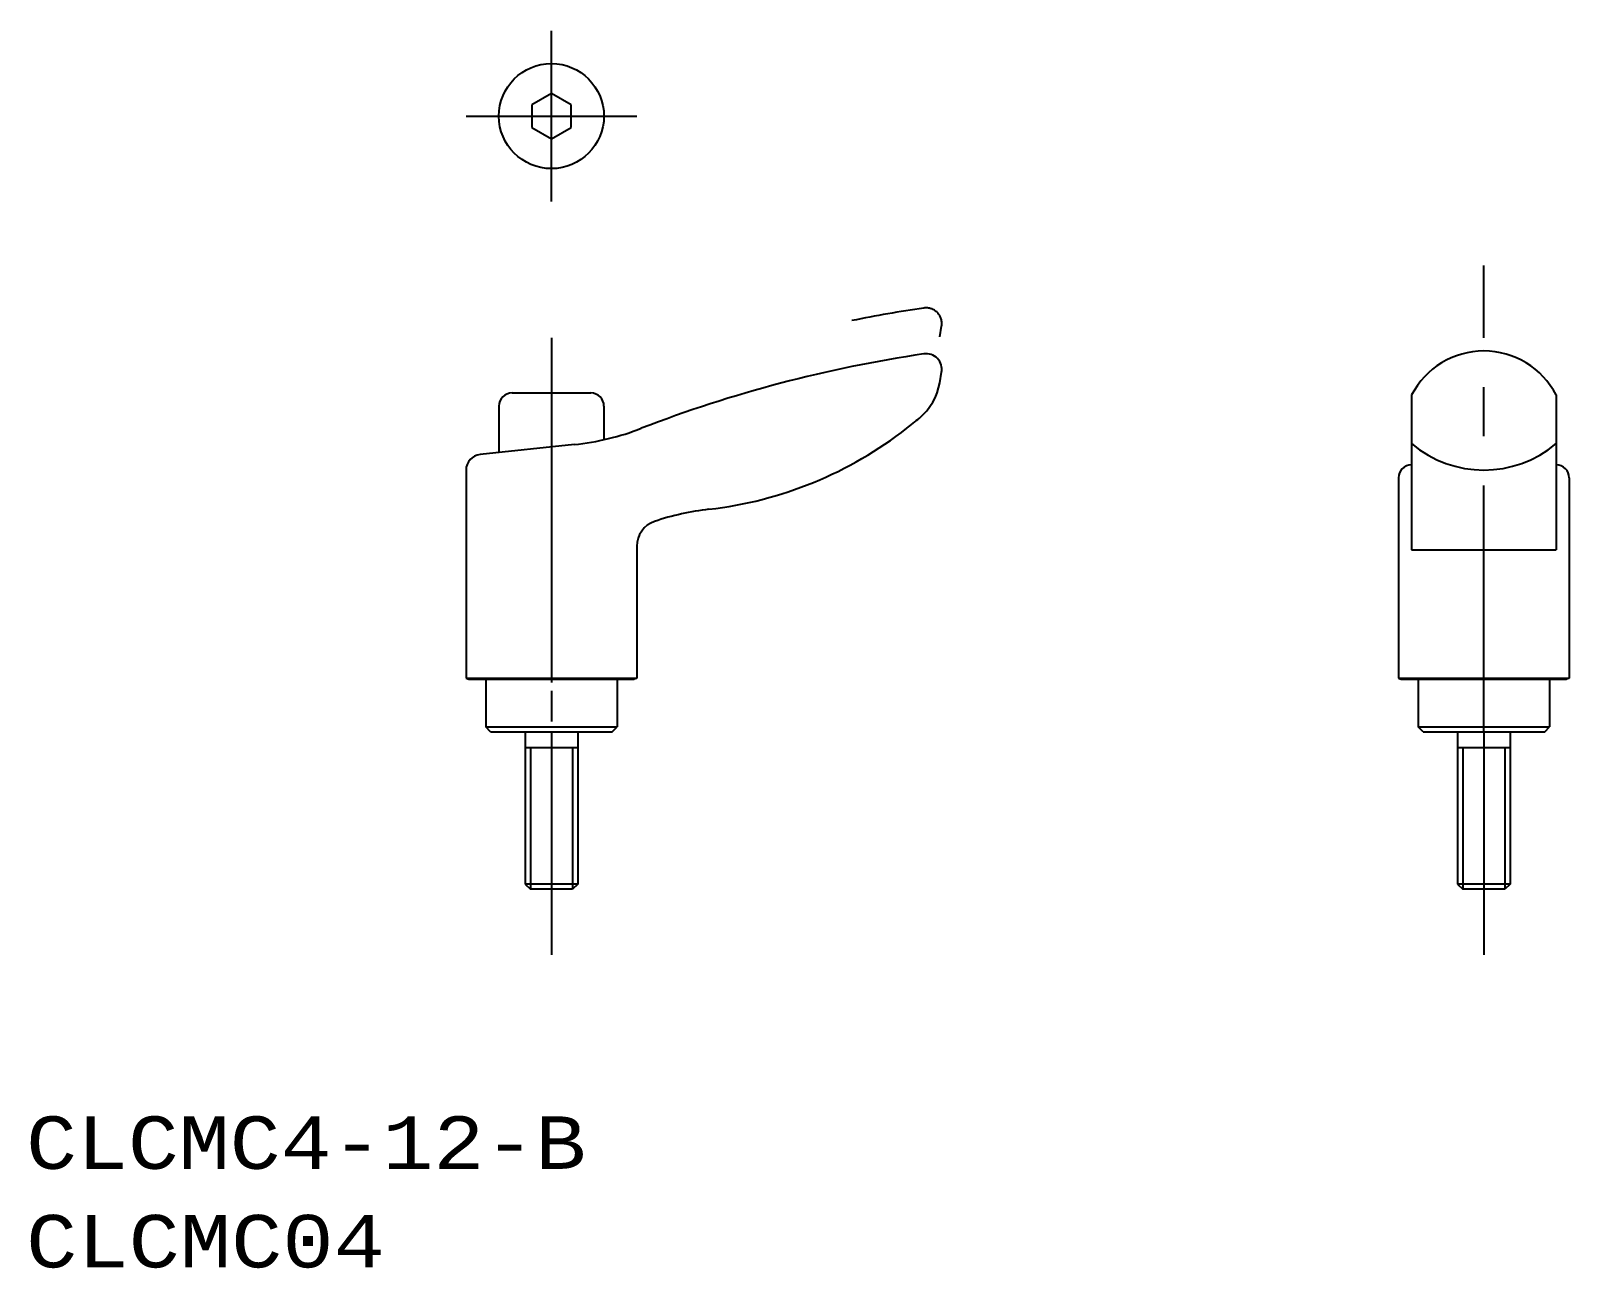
# Model space of a CAD drawing. Extents: x 20 to 138, y 20 to 114.
import ezdxf
from ezdxf.enums import TextEntityAlignment as Align

# ---------------------------------------------------------------- set-up
doc = ezdxf.new("R2010")
doc.units = 0
doc.header["$LTSCALE"] = 15
doc.header["$MEASUREMENT"] = 0
doc.linetypes.add('CENTER', pattern=[2, 1.25, -0.25, 0.25, -0.25])
doc.linetypes.add('PHANTOM', pattern=[2.5, 1.25, -0.25, 0.25, -0.25, 0.25, -0.25])
for name, color, linetype in [('CSLAYER1', 7, 'CONTINUOUS'), ('CSLAYER16', 7, 'CONTINUOUS'), ('CSLAYER2', 7, 'CONTINUOUS')]:
    doc.layers.add(name, color=color, linetype=linetype)
doc.styles.add('EASYDRAW_FONT', font='monotxt', dxfattribs={"height": 1, "bigfont": 'bigfont'})

# ---------------------------------------------------------------- blocks, each defined once
blk = doc.blocks.new('BLKF0000')
at = {"layer": 'CSLAYER1', "color": 7, "linetype": 'Continuous'}
for p, q in [((60, 109.419142), (58.5, 108.553117)), ((61.5, 108.553117), (60, 109.419142)), ((58.5, 108.553117), (58.5, 106.821066)), ((61.5, 106.821066), (61.5, 108.553117)), ((58.5, 106.821066), (60, 105.95504)), ((60, 105.95504), (61.5, 106.821066))]:
    blk.add_line(p, q, dxfattribs=at)

msp = doc.modelspace()

# ---------------------------------------------------------------- linework, layer by layer
at = {"layer": 'CSLAYER1', "color": 7, "linetype": 'Continuous'}
for p, q in [((56, 85.6), (56, 82.065294)), ((57, 86.6), (63, 86.6)), ((64, 85.6), (64, 83.085733)), ((125.495056, 86.447584), (125.495056, 74.665194)), ((136.504944, 86.447584), (136.504944, 74.665194)), ((124.5, 80.129693), (124.5, 64.885807)), ((137.5, 80.129693), (137.5, 64.885807)), ((125.495056, 74.665194), (136.504944, 74.665194)), ((53.700763, 64.8), (66.299237, 64.8)), ((55, 64.8), (55, 61.165856)), ((65, 64.8), (65, 61.165856)), ((124.5, 64.885807), (137.5, 64.885807)), ((124.5, 64.885807), (124.700763, 64.8)), ((124.700763, 64.8), (137.299237, 64.8)), ((126, 64.8), (126, 61.165856)), ((136, 64.8), (136, 61.165856)), ((137.5, 64.885807), (137.299237, 64.8)), ((55, 61.165856), (65, 61.165856)), ((55.365856, 60.8), (55, 61.165856)), ((64.634144, 60.8), (65, 61.165856)), ((126, 61.165856), (136, 61.165856)), ((126.365856, 60.8), (126, 61.165856)), ((135.634144, 60.8), (136, 61.165856)), ((55.365856, 60.8), (64.634144, 60.8)), ((58, 60.8), (58, 49.2)), ((62, 60.8), (62, 49.2)), ((126.365856, 60.8), (135.634144, 60.8)), ((129, 60.8), (129, 49.2)), ((133, 60.8), (133, 49.2)), ((58, 59.6), (62, 59.6)), ((129, 59.6), (133, 59.6)), ((58, 49.2), (58.4, 48.8)), ((62, 49.2), (58, 49.2)), ((61.6, 48.8), (58.4, 48.8)), ((62, 49.2), (61.6, 48.8)), ((133, 49.2), (129, 49.2)), ((129, 49.2), (129.4, 48.8)), ((132.6, 48.8), (129.4, 48.8)), ((133, 49.2), (132.6, 48.8))]:
    msp.add_line(p, q, dxfattribs=at)
at = {"layer": 'CSLAYER1', "color": 3, "linetype": 'Continuous'}
for p, q in [((53.5, 64.885807), (66.5, 64.885807)), ((53.5, 64.885807), (53.700763, 64.8)), ((66.5, 64.885807), (66.299237, 64.8)), ((58.4, 59.6), (58.4, 48.8)), ((61.6, 59.6), (61.6, 48.8)), ((129.4, 59.6), (129.4, 48.8)), ((132.6, 59.6), (132.6, 48.8))]:
    msp.add_line(p, q, dxfattribs=at)
at = {"layer": 'CSLAYER1', "color": 7, "linetype": 'Continuous'}
msp.add_circle((60, 107.687091), 4, dxfattribs=at)
for centre, radius, start, end in [((131, 83.604006), 6.195994, 27.318608, 152.681392), ((57, 85.6), 1, 90, 180), ((63, 85.6), 1, 0, 90), ((131, 89.240508), 8.508648, 229.685545, 310.314455), ((125.5, 80.129693), 1, 90.283244, 180), ((136.5, 80.129693), 1, 0, 89.716756)]:
    msp.add_arc(centre, radius, start, end, dxfattribs=at)
at = {"layer": 'CSLAYER16', "color": 3, "linetype": 'PHANTOM'}
msp.add_line((89.571112, 90.867653), (89.713778, 91.676755), dxfattribs=at)
at = {"layer": 'CSLAYER16', "color": 3, "linetype": 'Continuous'}
for p, q in [((89.571112, 87.367653), (89.713778, 88.176755)), ((61.745535, 82.674998), (54.57337, 81.913903)), ((53.5, 80.720604), (53.5, 64.885807)), ((66.5, 74.921805), (66.5, 64.885807)), ((53.700763, 64.8), (66.299237, 64.8))]:
    msp.add_line(p, q, dxfattribs=at)
at = {"layer": 'CSLAYER16', "color": 4, "linetype": 'CENTER'}
msp.add_line((60, 86.412478), (60, 61.581353), dxfattribs=at)
at = {"layer": 'CSLAYER16', "color": 3, "linetype": 'PHANTOM'}
for centre, radius, start, end in [((102.905438, -5.863752), 100, 98.365079, 101.551029), ((88.532009, 91.885133), 1.2, 350, 98.365079)]:
    msp.add_arc(centre, radius, start, end, dxfattribs=at)
at = {"layer": 'CSLAYER16', "color": 3, "linetype": 'Continuous'}
for centre, radius, start, end in [((102.905438, -9.363752), 100, 98.365079, 111.136234), ((88.532009, 88.385133), 1.2, 350, 98.365079), ((85.139477, 88.14907), 4.5, 309.792036, 350), ((62.419374, 115.426293), 40, 308.021181, 309.792036), ((59.635029, 102.56333), 20, 276.057431, 291.136234), ((68.578901, 107.548462), 30, 276.544614, 308.021181), ((54.7, 80.720604), 1.2, 96.057431, 180), ((74.277743, 57.874292), 20, 96.544614, 108.722549), ((68.5, 74.921805), 2, 108.722549, 180)]:
    msp.add_arc(centre, radius, start, end, dxfattribs=at)
at = {"layer": 'CSLAYER2', "color": 1, "linetype": 'CENTER'}
for p, q in [((60, 101.187091), (60, 114.187091)), ((53.5, 107.687091), (66.5, 107.687091)), ((131, 60.8), (131, 96.3)), ((60, 90.8), (60, 43.8)), ((131, 60.8), (131, 43.8))]:
    msp.add_line(p, q, dxfattribs=at)

# ---------------------------------------------------------------- block references
at = {"layer": 'CSLAYER1'}
msp.add_blockref('BLKF0000', (0, 0), dxfattribs=at)

# ---------------------------------------------------------------- texts
at = {"layer": 'CSLAYER1', "color": 7, "style": 'EASYDRAW_FONT'}
for s, width, p, p2 in [('CLCMC4-12-B', 0.999375, (20, 27.508787), (62.639999, 27.508787)), ('CLCMC04', 1.0245, (20, 20), (47.319999, 20))]:
    msp.add_text(s, height=4, dxfattribs=dict(at, width=width)).set_placement(p, p2, align=Align.FIT)

doc.saveas('drawing.dxf')
